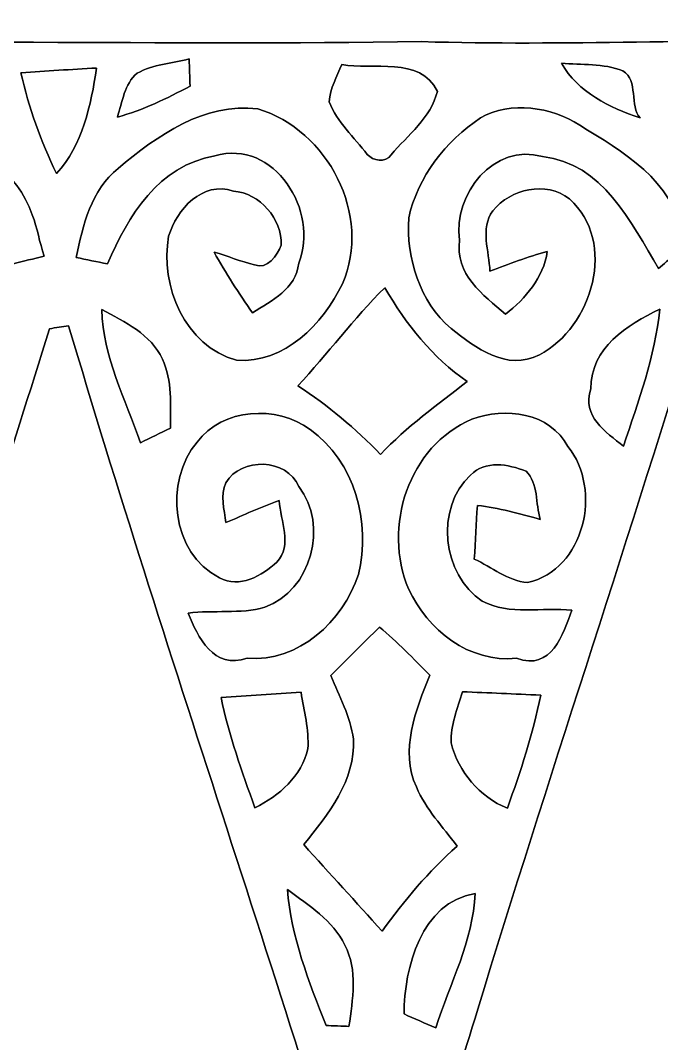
# Model space of a CAD drawing. Header units: centimetres. Extents: x -16.8 to 16.8, y -16.7 to 16.7.
# Drawn here: x -0.21 to 3.73, y 6.68 to 12.98 of the extents above; entities that cross this region are included whole.
import ezdxf

# ---------------------------------------------------------------- set-up
doc = ezdxf.new("R2010")
doc.units = ezdxf.units.CM
doc.header["$MEASUREMENT"] = 0
doc.layers.add('Layer 1', color=7, linetype='Continuous')

msp = doc.modelspace()

# ---------------------------------------------------------------- linework, layer by layer
at = {"layer": 'Layer 1', "color": 7}
for points, knots in [([(-16.77458, 16.66875), (-16.77458, 16.66875), (16.77458, 16.66875), (16.77458, 16.66875), (16.77458, 16.66875), (16.77458, 16.66875), (16.77458, -16.66875), (16.77458, -16.66875), (16.77458, -16.66875), (16.77458, -16.66875), (-16.77458, -16.66875), (-16.77458, -16.66875), (-16.77458, -16.66875), (-16.77458, -16.66875), (-16.77458, 16.66875), (-16.77458, 16.66875), (-16.77458, 16.66875), (-16.77458, 16.66875), (-16.77458, 16.66875), (-16.77458, 16.66875)], [0, 0, 0, 0, 0.1666667, 0.1666667, 0.1666667, 0.1666667, 0.3333333, 0.3333333, 0.3333333, 0.3333333, 0.5, 0.5, 0.5, 0.5, 0.6666667, 0.6666667, 0.6666667, 0.6666667, 1, 1, 1, 1]), ([(-7.87294, 12.85593), (-8.47725, 12.84817), (-9.08121, 12.80724), (-9.68481, 12.84817), (-9.68481, 12.84817), (-10.35509, 12.82629), (-11.02536, 12.84182), (-11.69529, 12.84993), (-11.69529, 12.84993), (-13.22881, 12.82912), (-14.76163, 12.84358), (-16.29481, 12.85099), (-16.29481, 12.85099), (-16.22743, 12.55395), (-16.135, 12.26326), (-16.04222, 11.97328), (-16.04222, 11.97328), (-15.32255, 9.66964), (-14.58489, 7.37235), (-13.84441, 5.07541), (-13.84441, 5.07541), (-13.78162, 5.19359), (-13.74105, 5.32201), (-13.69907, 5.4483), (-13.69907, 5.4483), (-13.28561, 6.72006), (-12.89368, 7.99818), (-12.48481, 9.27135), (-12.48481, 9.27135), (-12.29924, 9.88131), (-12.07135, 10.47821), (-11.91366, 11.09663), (-11.91366, 11.09663), (-11.88579, 11.09521), (-11.83076, 11.09274), (-11.80324, 11.09133), (-11.80324, 11.09133), (-11.53724, 10.2048), (-11.23139, 9.33132), (-10.96186, 8.4455), (-10.96186, 8.4455), (-10.6172, 7.33002), (-10.23514, 6.22512), (-9.92293, 5.10011), (-9.92293, 5.10011), (-9.90036, 5.10011), (-9.8552, 5.10011), (-9.83262, 5.10046), (-9.83262, 5.10046), (-9.24807, 7.11129), (-8.5531, 9.08826), (-7.95126, 11.09416), (-7.95126, 11.09416), (-7.92551, 11.09451), (-7.87365, 11.09451), (-7.84789, 11.09486), (-7.84789, 11.09486), (-7.34624, 9.54546), (-6.86118, 7.99042), (-6.36799, 6.43819), (-6.36799, 6.43819), (-6.23429, 5.99264), (-6.05543, 5.55978), (-5.969, 5.10081), (-5.969, 5.10081), (-5.94607, 5.10046), (-5.90091, 5.10011), (-5.87798, 5.10011), (-5.87798, 5.10011), (-5.39115, 6.78533), (-4.80307, 8.43915), (-4.29683, 10.11872), (-4.29683, 10.11872), (-4.19206, 10.46127), (-4.07882, 10.80206), (-3.93347, 11.13014), (-3.93347, 11.13014), (-3.70734, 10.64225), (-3.5874, 10.11555), (-3.41418, 9.60861), (-3.41418, 9.60861), (-2.95451, 8.09942), (-2.43523, 6.60929), (-1.98543, 5.09764), (-1.98543, 5.09764), (-1.96462, 5.0987), (-1.92264, 5.10081), (-1.90147, 5.10187), (-1.90147, 5.10187), (-1.81081, 5.55872), (-1.65418, 5.99757), (-1.50107, 6.43608), (-1.50107, 6.43608), (-1.01318, 7.98407), (-0.52211, 9.53064), (-0.03457, 11.07863), (-0.03457, 11.07863), (0.00423, 11.08498), (0.04339, 11.09098), (0.08255, 11.09698), (0.08255, 11.09698), (0.67874, 9.08826), (1.37336, 7.10988), (1.96815, 5.10046), (1.96815, 5.10046), (1.98896, 5.10046), (2.02988, 5.10081), (2.05034, 5.10081), (2.05034, 5.10081), (2.18899, 5.71112), (2.42358, 6.29356), (2.60174, 6.89257), (2.60174, 6.89257), (3.03071, 8.29804), (3.50097, 9.69045), (3.92959, 11.09592), (3.92959, 11.09592), (3.95676, 11.09486), (4.01108, 11.0931), (4.03825, 11.09204), (4.03825, 11.09204), (4.65455, 9.09179), (5.32765, 7.10847), (5.91996, 5.10117), (5.91996, 5.10117), (5.94113, 5.10117), (5.98276, 5.10081), (6.00393, 5.10081), (6.00393, 5.10081), (6.59059, 7.11059), (7.28733, 9.08685), (7.88564, 11.0931), (7.88564, 11.0931), (7.91104, 11.09274), (7.96219, 11.09239), (7.98759, 11.09239), (7.98759, 11.09239), (8.5725, 9.32427), (9.10625, 7.53921), (9.69045, 5.77074), (9.69045, 5.77074), (9.76806, 5.55237), (9.81886, 5.32624), (9.87107, 5.10011), (9.87107, 5.10011), (9.89224, 5.10046), (9.93493, 5.10117), (9.95609, 5.10152), (9.95609, 5.10152), (10.56146, 7.10706), (11.24656, 9.08861), (11.84381, 11.09663), (11.84381, 11.09663), (11.88156, 11.09098), (11.92001, 11.08498), (11.95881, 11.07863), (11.95881, 11.07863), (12.59417, 9.07274), (13.22035, 7.06296), (13.8811, 5.06518), (13.8811, 5.06518), (14.63534, 7.32719), (15.33631, 9.60684), (16.06021, 11.87838), (16.06021, 11.87838), (16.15581, 12.20999), (16.31209, 12.52714), (16.33714, 12.87568), (16.33714, 12.87568), (16.25212, 12.86157), (16.16745, 12.84499), (16.08173, 12.84429), (16.08173, 12.84429), (14.00845, 12.84922), (11.93447, 12.82665), (9.8612, 12.84534), (9.8612, 12.84534), (8.88541, 12.82488), (7.90892, 12.86651), (6.93314, 12.83017), (6.93314, 12.83017), (6.25546, 12.87286), (5.57883, 12.80654), (4.90149, 12.84358), (4.90149, 12.84358), (4.01955, 12.86651), (3.13725, 12.81818), (2.25566, 12.84534), (2.25566, 12.84534), (0.66358, 12.82136), (-0.93028, 12.86439), (-2.52236, 12.83017), (-2.52236, 12.83017), (-4.30601, 12.87321), (-6.08965, 12.8083), (-7.87294, 12.85593), (-7.87294, 12.85593), (-7.87294, 12.85593), (-7.87294, 12.85593), (-7.87294, 12.85593)], [0, 0, 0, 0, 0.0196078, 0.0196078, 0.0196078, 0.0196078, 0.0392157, 0.0392157, 0.0392157, 0.0392157, 0.0588235, 0.0588235, 0.0588235, 0.0588235, 0.0784314, 0.0784314, 0.0784314, 0.0784314, 0.0980392, 0.0980392, 0.0980392, 0.0980392, 0.1176471, 0.1176471, 0.1176471, 0.1176471, 0.1372549, 0.1372549, 0.1372549, 0.1372549, 0.1568627, 0.1568627, 0.1568627, 0.1568627, 0.1764706, 0.1764706, 0.1764706, 0.1764706, 0.1960784, 0.1960784, 0.1960784, 0.1960784, 0.2156863, 0.2156863, 0.2156863, 0.2156863, 0.2352941, 0.2352941, 0.2352941, 0.2352941, 0.254902, 0.254902, 0.254902, 0.254902, 0.2745098, 0.2745098, 0.2745098, 0.2745098, 0.2941176, 0.2941176, 0.2941176, 0.2941176, 0.3137255, 0.3137255, 0.3137255, 0.3137255, 0.3333333, 0.3333333, 0.3333333, 0.3333333, 0.3529412, 0.3529412, 0.3529412, 0.3529412, 0.372549, 0.372549, 0.372549, 0.372549, 0.3921569, 0.3921569, 0.3921569, 0.3921569, 0.4117647, 0.4117647, 0.4117647, 0.4117647, 0.4313725, 0.4313725, 0.4313725, 0.4313725, 0.4509804, 0.4509804, 0.4509804, 0.4509804, 0.4705882, 0.4705882, 0.4705882, 0.4705882, 0.4901961, 0.4901961, 0.4901961, 0.4901961, 0.5098039, 0.5098039, 0.5098039, 0.5098039, 0.5294118, 0.5294118, 0.5294118, 0.5294118, 0.5490196, 0.5490196, 0.5490196, 0.5490196, 0.5686275, 0.5686275, 0.5686275, 0.5686275, 0.5882353, 0.5882353, 0.5882353, 0.5882353, 0.6078431, 0.6078431, 0.6078431, 0.6078431, 0.627451, 0.627451, 0.627451, 0.627451, 0.6470588, 0.6470588, 0.6470588, 0.6470588, 0.6666667, 0.6666667, 0.6666667, 0.6666667, 0.6862745, 0.6862745, 0.6862745, 0.6862745, 0.7058824, 0.7058824, 0.7058824, 0.7058824, 0.7254902, 0.7254902, 0.7254902, 0.7254902, 0.745098, 0.745098, 0.745098, 0.745098, 0.7647059, 0.7647059, 0.7647059, 0.7647059, 0.7843137, 0.7843137, 0.7843137, 0.7843137, 0.8039216, 0.8039216, 0.8039216, 0.8039216, 0.8235294, 0.8235294, 0.8235294, 0.8235294, 0.8431373, 0.8431373, 0.8431373, 0.8431373, 0.8627451, 0.8627451, 0.8627451, 0.8627451, 0.8823529, 0.8823529, 0.8823529, 0.8823529, 0.9019608, 0.9019608, 0.9019608, 0.9019608, 0.9215686, 0.9215686, 0.9215686, 0.9215686, 0.9411765, 0.9411765, 0.9411765, 0.9411765, 0.9607843, 0.9607843, 0.9607843, 0.9607843, 1, 1, 1, 1]), ([(0.50518, 12.65061), (0.60219, 12.70635), (0.7179, 12.71023), (0.82515, 12.73845), (0.82515, 12.73845), (0.82656, 12.68307), (0.82832, 12.62768), (0.83009, 12.57194), (0.83009, 12.57194), (0.68721, 12.49468), (0.5401, 12.42342), (0.38276, 12.38144), (0.38276, 12.38144), (0.41416, 12.47281), (0.42439, 12.58605), (0.50518, 12.65061)], [0, 0, 0, 0, 0.2, 0.2, 0.2, 0.2, 0.4, 0.4, 0.4, 0.4, 0.6, 0.6, 0.6, 0.6, 1, 1, 1, 1]), ([(1.76424, 12.70494), (1.95157, 12.66684), (2.24719, 12.75927), (2.35268, 12.53878), (2.35268, 12.53878), (2.31352, 12.37721), (2.16994, 12.26926), (2.06763, 12.14861), (2.06763, 12.14861), (2.03341, 12.0971), (1.95651, 12.11157), (1.92088, 12.15143), (1.92088, 12.15143), (1.83974, 12.25656), (1.73567, 12.35004), (1.68698, 12.47563), (1.68698, 12.47563), (1.69228, 12.55748), (1.73496, 12.63015), (1.76424, 12.70494)], [0, 0, 0, 0, 0.1666667, 0.1666667, 0.1666667, 0.1666667, 0.3333333, 0.3333333, 0.3333333, 0.3333333, 0.5, 0.5, 0.5, 0.5, 0.6666667, 0.6666667, 0.6666667, 0.6666667, 1, 1, 1, 1]), ([(-0.21061, 12.65414), (-0.05609, 12.66507), (0.09878, 12.67354), (0.25435, 12.68271), (0.25435, 12.68271), (0.22119, 12.45376), (0.16757, 12.20823), (0.00776, 12.0329), (0.00776, 12.0329), (-0.08608, 12.23222), (-0.16545, 12.43859), (-0.21061, 12.65414)], [0, 0, 0, 0, 0.25, 0.25, 0.25, 0.25, 0.5, 0.5, 0.5, 0.5, 1, 1, 1, 1]), ([(3.11679, 12.71376), (3.23815, 12.69859), (3.37679, 12.71446), (3.49497, 12.66507), (3.49497, 12.66507), (3.59269, 12.60792), (3.53413, 12.44776), (3.6008, 12.37615), (3.6008, 12.37615), (3.41171, 12.44036), (3.21839, 12.53208), (3.11679, 12.71376)], [0, 0, 0, 0, 0.25, 0.25, 0.25, 0.25, 0.5, 0.5, 0.5, 0.5, 1, 1, 1, 1]), ([(-1.38148, 12.35287), (-1.18816, 12.4841), (-0.91369, 12.45447), (-0.72214, 12.3317), (-0.72214, 12.3317), (-0.502, 12.19059), (-0.22684, 12.04771), (-0.14146, 11.77996), (-0.14146, 11.77996), (-0.10971, 11.6967), (-0.09701, 11.61203), (-0.06844, 11.52596), (-0.06844, 11.52596), (-0.13229, 11.50973), (-0.19579, 11.4935), (-0.25894, 11.47798), (-0.25894, 11.47798), (-0.41593, 11.75597), (-0.60184, 12.10028), (-0.95038, 12.13767), (-0.95038, 12.13767), (-1.23261, 12.21952), (-1.49578, 11.9313), (-1.46473, 11.65825), (-1.46473, 11.65825), (-1.52612, 11.43035), (-1.33315, 11.28254), (-1.1751, 11.16894), (-1.1751, 11.16894), (-1.05516, 11.26843), (-0.96273, 11.39543), (-0.91123, 11.54324), (-0.91123, 11.54324), (-1.03681, 11.52525), (-1.15676, 11.48292), (-1.27564, 11.43988), (-1.27564, 11.43988), (-1.29046, 11.57781), (-1.37266, 11.75244), (-1.22696, 11.84557), (-1.22696, 11.84557), (-1.0795, 12.00185), (-0.78775, 11.94576), (-0.70097, 11.75244), (-0.70097, 11.75244), (-0.54116, 11.47727), (-0.69074, 11.15025), (-0.90664, 10.96081), (-0.90664, 10.96081), (-1.01953, 10.87191), (-1.18181, 10.88319), (-1.31022, 10.93117), (-1.31022, 10.93117), (-1.66546, 11.0871), (-1.86619, 11.52737), (-1.7399, 11.89743), (-1.7399, 11.89743), (-1.66053, 12.07523), (-1.53529, 12.23363), (-1.38148, 12.35287)], [0, 0, 0, 0, 0.0625, 0.0625, 0.0625, 0.0625, 0.125, 0.125, 0.125, 0.125, 0.1875, 0.1875, 0.1875, 0.1875, 0.25, 0.25, 0.25, 0.25, 0.3125, 0.3125, 0.3125, 0.3125, 0.375, 0.375, 0.375, 0.375, 0.4375, 0.4375, 0.4375, 0.4375, 0.5, 0.5, 0.5, 0.5, 0.5625, 0.5625, 0.5625, 0.5625, 0.625, 0.625, 0.625, 0.625, 0.6875, 0.6875, 0.6875, 0.6875, 0.75, 0.75, 0.75, 0.75, 0.8125, 0.8125, 0.8125, 0.8125, 0.875, 0.875, 0.875, 0.875, 1, 1, 1, 1]), ([(0.38806, 12.06535), (0.62759, 12.26644), (0.91687, 12.47422), (1.24848, 12.43118), (1.24848, 12.43118), (1.67781, 12.30242), (1.95368, 11.77678), (1.76812, 11.35521), (1.76812, 11.35521), (1.64853, 11.10827), (1.41252, 10.86238), (1.11654, 10.88496), (1.11654, 10.88496), (0.79798, 10.97068), (0.64417, 11.34392), (0.6985, 11.64872), (0.6985, 11.64872), (0.74718, 11.81276), (0.90558, 11.99021), (1.09714, 11.9253), (1.09714, 11.9253), (1.26012, 11.9126), (1.397, 11.7542), (1.391, 11.59263), (1.391, 11.59263), (1.36807, 11.52984), (1.30316, 11.44023), (1.22661, 11.47198), (1.22661, 11.47198), (1.14229, 11.49315), (1.06151, 11.52525), (0.97861, 11.5503), (0.97861, 11.5503), (1.04881, 11.42047), (1.1303, 11.29736), (1.21497, 11.17635), (1.21497, 11.17635), (1.33385, 11.25114), (1.48096, 11.32276), (1.49966, 11.48292), (1.49966, 11.48292), (1.62842, 11.79724), (1.35114, 12.25127), (0.98178, 12.14191), (0.98178, 12.14191), (0.63641, 12.08334), (0.44838, 11.77255), (0.32209, 11.47798), (0.32209, 11.47798), (0.25753, 11.49068), (0.19297, 11.50373), (0.12876, 11.51749), (0.12876, 11.51749), (0.16898, 11.71434), (0.22225, 11.93412), (0.38806, 12.06535)], [0, 0, 0, 0, 0.0666667, 0.0666667, 0.0666667, 0.0666667, 0.1333333, 0.1333333, 0.1333333, 0.1333333, 0.2, 0.2, 0.2, 0.2, 0.2666667, 0.2666667, 0.2666667, 0.2666667, 0.3333333, 0.3333333, 0.3333333, 0.3333333, 0.4, 0.4, 0.4, 0.4, 0.4666667, 0.4666667, 0.4666667, 0.4666667, 0.5333333, 0.5333333, 0.5333333, 0.5333333, 0.6, 0.6, 0.6, 0.6, 0.6666667, 0.6666667, 0.6666667, 0.6666667, 0.7333333, 0.7333333, 0.7333333, 0.7333333, 0.8, 0.8, 0.8, 0.8, 0.8666667, 0.8666667, 0.8666667, 0.8666667, 1, 1, 1, 1]), ([(2.61832, 12.37615), (2.80564, 12.48128), (3.05223, 12.44459), (3.22897, 12.33135), (3.22897, 12.33135), (3.48615, 12.17189), (3.81529, 11.9888), (3.85269, 11.65296), (3.85269, 11.65296), (3.87667, 11.55559), (3.7719, 11.50655), (3.7144, 11.4494), (3.7144, 11.4494), (3.54542, 11.73339), (3.36797, 12.09851), (3.00073, 12.13767), (3.00073, 12.13767), (2.69981, 12.22481), (2.44792, 11.90519), (2.48991, 11.62403), (2.48991, 11.62403), (2.4571, 11.41554), (2.63596, 11.28607), (2.77178, 11.16824), (2.77178, 11.16824), (2.89772, 11.26561), (3.00426, 11.3919), (3.02966, 11.55418), (3.02966, 11.55418), (2.90901, 11.52243), (2.79365, 11.47516), (2.67652, 11.43317), (2.67652, 11.43317), (2.67159, 11.55488), (2.61479, 11.69599), (2.69416, 11.80324), (2.69416, 11.80324), (2.80423, 11.94082), (3.02084, 11.98986), (3.16548, 11.87767), (3.16548, 11.87767), (3.46287, 11.61239), (3.30729, 11.08816), (2.98097, 10.91847), (2.98097, 10.91847), (2.77918, 10.81511), (2.58657, 10.96151), (2.43734, 11.07969), (2.43734, 11.07969), (2.24437, 11.24409), (2.16041, 11.5129), (2.17629, 11.76055), (2.17629, 11.76055), (2.23202, 12.0142), (2.40383, 12.23398), (2.61832, 12.37615)], [0, 0, 0, 0, 0.0666667, 0.0666667, 0.0666667, 0.0666667, 0.1333333, 0.1333333, 0.1333333, 0.1333333, 0.2, 0.2, 0.2, 0.2, 0.2666667, 0.2666667, 0.2666667, 0.2666667, 0.3333333, 0.3333333, 0.3333333, 0.3333333, 0.4, 0.4, 0.4, 0.4, 0.4666667, 0.4666667, 0.4666667, 0.4666667, 0.5333333, 0.5333333, 0.5333333, 0.5333333, 0.6, 0.6, 0.6, 0.6, 0.6666667, 0.6666667, 0.6666667, 0.6666667, 0.7333333, 0.7333333, 0.7333333, 0.7333333, 0.8, 0.8, 0.8, 0.8, 0.8666667, 0.8666667, 0.8666667, 0.8666667, 1, 1, 1, 1]), ([(1.49401, 10.72727), (1.67781, 10.92271), (1.83656, 11.14213), (2.02882, 11.33016), (2.02882, 11.33016), (2.16041, 11.10791), (2.32198, 10.90154), (2.53682, 10.75408), (2.53682, 10.75408), (2.35303, 10.6112), (2.16323, 10.47538), (2.00342, 10.30534), (2.00342, 10.30534), (1.84856, 10.46409), (1.67993, 10.60662), (1.49401, 10.72727)], [0, 0, 0, 0, 0.2, 0.2, 0.2, 0.2, 0.4, 0.4, 0.4, 0.4, 0.6, 0.6, 0.6, 0.6, 1, 1, 1, 1]), ([(0.28716, 11.19646), (0.42792, 11.12061), (0.58984, 11.04477), (0.66005, 10.89166), (0.66005, 10.89166), (0.72214, 10.75937), (0.70908, 10.60838), (0.70944, 10.46692), (0.70944, 10.46692), (0.6477, 10.43728), (0.58632, 10.40694), (0.52529, 10.37696), (0.52529, 10.37696), (0.43392, 10.64472), (0.29034, 10.90683), (0.28716, 11.19646)], [0, 0, 0, 0, 0.2, 0.2, 0.2, 0.2, 0.4, 0.4, 0.4, 0.4, 0.6, 0.6, 0.6, 0.6, 1, 1, 1, 1]), ([(3.29671, 10.70822), (3.29882, 10.96292), (3.5179, 11.10156), (3.72286, 11.19823), (3.72286, 11.19823), (3.69182, 10.90754), (3.59163, 10.63131), (3.49779, 10.3565), (3.49779, 10.3565), (3.39019, 10.44328), (3.24203, 10.53818), (3.29671, 10.70822)], [0, 0, 0, 0, 0.25, 0.25, 0.25, 0.25, 0.5, 0.5, 0.5, 0.5, 1, 1, 1, 1]), ([(0.87312, 10.38084), (1.03046, 10.59321), (1.36208, 10.60873), (1.56951, 10.45916), (1.56951, 10.45916), (1.84503, 10.2616), (1.94381, 9.8873), (1.86655, 9.56557), (1.86655, 9.56557), (1.76989, 9.27911), (1.50107, 9.02441), (1.18145, 9.05122), (1.18145, 9.05122), (0.97649, 8.97925), (0.8763, 9.1821), (0.81915, 9.32815), (0.81915, 9.32815), (0.97402, 9.34932), (1.13841, 9.3218), (1.29117, 9.36449), (1.29117, 9.36449), (1.57656, 9.46714), (1.68381, 9.87002), (1.50001, 10.10708), (1.50001, 10.10708), (1.42452, 10.28277), (1.14582, 10.29053), (1.05093, 10.13107), (1.05093, 10.13107), (1.01388, 10.05346), (1.04175, 9.96632), (1.05022, 9.88554), (1.05022, 9.88554), (1.15888, 9.93211), (1.26683, 9.98044), (1.37795, 10.02136), (1.37795, 10.02136), (1.38783, 9.89683), (1.46262, 9.74619), (1.36454, 9.64318), (1.36454, 9.64318), (1.27423, 9.55887), (1.13277, 9.47843), (1.01141, 9.54687), (1.01141, 9.54687), (0.71296, 9.69433), (0.66957, 10.13919), (0.87312, 10.38084)], [0, 0, 0, 0, 0.0769231, 0.0769231, 0.0769231, 0.0769231, 0.1538462, 0.1538462, 0.1538462, 0.1538462, 0.2307692, 0.2307692, 0.2307692, 0.2307692, 0.3076923, 0.3076923, 0.3076923, 0.3076923, 0.3846154, 0.3846154, 0.3846154, 0.3846154, 0.4615385, 0.4615385, 0.4615385, 0.4615385, 0.5384615, 0.5384615, 0.5384615, 0.5384615, 0.6153846, 0.6153846, 0.6153846, 0.6153846, 0.6923077, 0.6923077, 0.6923077, 0.6923077, 0.7692308, 0.7692308, 0.7692308, 0.7692308, 0.8461538, 0.8461538, 0.8461538, 0.8461538, 1, 1, 1, 1]), ([(2.56575, 10.52124), (2.76825, 10.60027), (3.04588, 10.56252), (3.15666, 10.35367), (3.15666, 10.35367), (3.37079, 10.08697), (3.25896, 9.59697), (2.90724, 9.51618), (2.90724, 9.51618), (2.78589, 9.52747), (2.68711, 9.61249), (2.58022, 9.66152), (2.58022, 9.66152), (2.58621, 9.77159), (2.59221, 9.88131), (2.59891, 9.99102), (2.59891, 9.99102), (2.73085, 9.97761), (2.85821, 9.94022), (2.98591, 9.90565), (2.98591, 9.90565), (2.95557, 10.00196), (2.97674, 10.12684), (2.89842, 10.20198), (2.89842, 10.20198), (2.79083, 10.24572), (2.64513, 10.27112), (2.55764, 10.17834), (2.55764, 10.17834), (2.3368, 9.97514), (2.38266, 9.56663), (2.62855, 9.40223), (2.62855, 9.40223), (2.79717, 9.31298), (3.00002, 9.36696), (3.18135, 9.34649), (3.18135, 9.34649), (3.12702, 9.20009), (3.05823, 8.97114), (2.84057, 9.05122), (2.84057, 9.05122), (2.55094, 9.02053), (2.29023, 9.22443), (2.17593, 9.47808), (2.17593, 9.47808), (2.0133, 9.85485), (2.17558, 10.35897), (2.56575, 10.52124)], [0, 0, 0, 0, 0.0769231, 0.0769231, 0.0769231, 0.0769231, 0.1538462, 0.1538462, 0.1538462, 0.1538462, 0.2307692, 0.2307692, 0.2307692, 0.2307692, 0.3076923, 0.3076923, 0.3076923, 0.3076923, 0.3846154, 0.3846154, 0.3846154, 0.3846154, 0.4615385, 0.4615385, 0.4615385, 0.4615385, 0.5384615, 0.5384615, 0.5384615, 0.5384615, 0.6153846, 0.6153846, 0.6153846, 0.6153846, 0.6923077, 0.6923077, 0.6923077, 0.6923077, 0.7692308, 0.7692308, 0.7692308, 0.7692308, 0.8461538, 0.8461538, 0.8461538, 0.8461538, 1, 1, 1, 1]), ([(1.69757, 8.94468), (1.79634, 9.04452), (1.89583, 9.14471), (1.99637, 9.24313), (1.99637, 9.24313), (2.10467, 9.15), (2.20698, 9.04981), (2.3054, 8.94644), (2.3054, 8.94644), (2.22038, 8.73301), (2.12019, 8.48325), (2.22391, 8.25888), (2.22391, 8.25888), (2.28106, 8.1213), (2.38795, 8.01405), (2.47368, 7.89481), (2.47368, 7.89481), (2.29799, 7.7403), (2.15053, 7.55932), (2.01224, 7.37164), (2.01224, 7.37164), (1.85279, 7.55086), (1.68981, 7.72583), (1.53035, 7.90434), (1.53035, 7.90434), (1.67993, 8.09166), (1.8482, 8.29804), (1.83621, 8.5538), (1.83621, 8.5538), (1.81786, 8.69244), (1.74801, 8.81627), (1.69757, 8.94468)], [0, 0, 0, 0, 0.1111111, 0.1111111, 0.1111111, 0.1111111, 0.2222222, 0.2222222, 0.2222222, 0.2222222, 0.3333333, 0.3333333, 0.3333333, 0.3333333, 0.4444444, 0.4444444, 0.4444444, 0.4444444, 0.5555556, 0.5555556, 0.5555556, 0.5555556, 0.6666667, 0.6666667, 0.6666667, 0.6666667, 0.7777778, 0.7777778, 0.7777778, 0.7777778, 1, 1, 1, 1]), ([(1.02164, 8.80921), (1.18498, 8.82227), (1.34937, 8.83214), (1.51377, 8.84202), (1.51377, 8.84202), (1.53141, 8.72737), (1.56281, 8.61166), (1.55575, 8.49454), (1.55575, 8.49454), (1.51694, 8.32767), (1.37901, 8.20314), (1.22908, 8.13117), (1.22908, 8.13117), (1.15041, 8.35413), (1.06751, 8.57673), (1.02164, 8.80921)], [0, 0, 0, 0, 0.2, 0.2, 0.2, 0.2, 0.4, 0.4, 0.4, 0.4, 0.6, 0.6, 0.6, 0.6, 1, 1, 1, 1]), ([(2.50684, 8.84484), (2.66665, 8.83814), (2.82822, 8.83214), (2.98873, 8.82332), (2.98873, 8.82332), (2.94181, 8.58626), (2.86491, 8.35589), (2.78412, 8.12835), (2.78412, 8.12835), (2.61161, 8.19785), (2.48285, 8.35166), (2.43699, 8.53017), (2.43699, 8.53017), (2.43417, 8.63882), (2.47721, 8.74219), (2.50684, 8.84484)], [0, 0, 0, 0, 0.2, 0.2, 0.2, 0.2, 0.4, 0.4, 0.4, 0.4, 0.6, 0.6, 0.6, 0.6, 1, 1, 1, 1]), ([(1.42981, 7.62847), (1.56139, 7.5311), (1.70921, 7.43761), (1.78329, 7.28557), (1.78329, 7.28557), (1.86478, 7.13246), (1.83092, 6.95078), (1.80869, 6.78603), (1.80869, 6.78603), (1.77341, 6.78744), (1.70251, 6.78991), (1.66723, 6.79132), (1.66723, 6.79132), (1.56104, 7.06155), (1.45239, 7.33601), (1.42981, 7.62847)], [0, 0, 0, 0, 0.2, 0.2, 0.2, 0.2, 0.4, 0.4, 0.4, 0.4, 0.6, 0.6, 0.6, 0.6, 1, 1, 1, 1]), ([(2.14771, 6.86223), (2.14877, 7.14551), (2.25284, 7.54909), (2.58516, 7.60342), (2.58516, 7.60342), (2.57351, 7.31273), (2.42958, 7.04956), (2.34244, 6.77686), (2.34244, 6.77686), (2.27683, 6.80438), (2.21192, 6.83331), (2.14771, 6.86223)], [0, 0, 0, 0, 0.25, 0.25, 0.25, 0.25, 0.5, 0.5, 0.5, 0.5, 1, 1, 1, 1])]:
    msp.add_open_spline(points, degree=3, knots=knots, dxfattribs=at)
at = {"layer": 'Layer 1', "color": 252}
for points, knots in [([(-7.87294, 12.85593), (-6.08965, 12.8083), (-4.30601, 12.87321), (-2.52236, 12.83017), (-2.52236, 12.83017), (-0.93028, 12.86439), (0.66358, 12.82136), (2.25566, 12.84534), (2.25566, 12.84534), (3.13725, 12.81818), (4.01955, 12.86651), (4.90149, 12.84358), (4.90149, 12.84358), (5.57883, 12.80654), (6.25546, 12.87286), (6.93314, 12.83017), (6.93314, 12.83017), (7.90892, 12.86651), (8.88541, 12.82488), (9.8612, 12.84534), (9.8612, 12.84534), (11.93447, 12.82665), (14.00845, 12.84922), (16.08173, 12.84429), (16.08173, 12.84429), (16.16745, 12.84499), (16.25212, 12.86157), (16.33714, 12.87568), (16.33714, 12.87568), (16.31209, 12.52714), (16.15581, 12.20999), (16.06021, 11.87838), (16.06021, 11.87838), (15.33631, 9.60684), (14.63534, 7.32719), (13.8811, 5.06518), (13.8811, 5.06518), (13.22035, 7.06296), (12.59417, 9.07274), (11.95881, 11.07863), (11.95881, 11.07863), (11.92001, 11.08498), (11.88156, 11.09098), (11.84381, 11.09663), (11.84381, 11.09663), (11.24656, 9.08861), (10.56146, 7.10706), (9.95609, 5.10152), (9.95609, 5.10152), (9.93493, 5.10117), (9.89224, 5.10046), (9.87107, 5.10011), (9.87107, 5.10011), (9.81886, 5.32624), (9.76806, 5.55237), (9.69045, 5.77074), (9.69045, 5.77074), (9.10625, 7.53921), (8.5725, 9.32427), (7.98759, 11.09239), (7.98759, 11.09239), (7.96219, 11.09239), (7.91104, 11.09274), (7.88564, 11.0931), (7.88564, 11.0931), (7.28733, 9.08685), (6.59059, 7.11059), (6.00393, 5.10081), (6.00393, 5.10081), (5.98276, 5.10081), (5.94113, 5.10117), (5.91996, 5.10117), (5.91996, 5.10117), (5.32765, 7.10847), (4.65455, 9.09179), (4.03825, 11.09204), (4.03825, 11.09204), (4.01108, 11.0931), (3.95676, 11.09486), (3.92959, 11.09592), (3.92959, 11.09592), (3.50097, 9.69045), (3.03071, 8.29804), (2.60174, 6.89257), (2.60174, 6.89257), (2.42358, 6.29356), (2.18899, 5.71112), (2.05034, 5.10081), (2.05034, 5.10081), (2.02988, 5.10081), (1.98896, 5.10046), (1.96815, 5.10046), (1.96815, 5.10046), (1.37336, 7.10988), (0.67874, 9.08826), (0.08255, 11.09698), (0.08255, 11.09698), (0.04339, 11.09098), (0.00423, 11.08498), (-0.03457, 11.07863), (-0.03457, 11.07863), (-0.52211, 9.53064), (-1.01318, 7.98407), (-1.50107, 6.43608), (-1.50107, 6.43608), (-1.65418, 5.99757), (-1.81081, 5.55872), (-1.90147, 5.10187), (-1.90147, 5.10187), (-1.92264, 5.10081), (-1.96462, 5.0987), (-1.98543, 5.09764), (-1.98543, 5.09764), (-2.43523, 6.60929), (-2.95451, 8.09942), (-3.41418, 9.60861), (-3.41418, 9.60861), (-3.5874, 10.11555), (-3.70734, 10.64225), (-3.93347, 11.13014), (-3.93347, 11.13014), (-4.07882, 10.80206), (-4.19206, 10.46127), (-4.29683, 10.11872), (-4.29683, 10.11872), (-4.80307, 8.43915), (-5.39115, 6.78533), (-5.87798, 5.10011), (-5.87798, 5.10011), (-5.90091, 5.10011), (-5.94607, 5.10046), (-5.969, 5.10081), (-5.969, 5.10081), (-6.05543, 5.55978), (-6.23429, 5.99264), (-6.36799, 6.43819), (-6.36799, 6.43819), (-6.86118, 7.99042), (-7.34624, 9.54546), (-7.84789, 11.09486), (-7.84789, 11.09486), (-7.87365, 11.09451), (-7.92551, 11.09451), (-7.95126, 11.09416), (-7.95126, 11.09416), (-8.5531, 9.08826), (-9.24807, 7.11129), (-9.83262, 5.10046), (-9.83262, 5.10046), (-9.8552, 5.10011), (-9.90036, 5.10011), (-9.92293, 5.10011), (-9.92293, 5.10011), (-10.23514, 6.22512), (-10.6172, 7.33002), (-10.96186, 8.4455), (-10.96186, 8.4455), (-11.23139, 9.33132), (-11.53724, 10.2048), (-11.80324, 11.09133), (-11.80324, 11.09133), (-11.83076, 11.09274), (-11.88579, 11.09521), (-11.91366, 11.09663), (-11.91366, 11.09663), (-12.07135, 10.47821), (-12.29924, 9.88131), (-12.48481, 9.27135), (-12.48481, 9.27135), (-12.89368, 7.99818), (-13.28561, 6.72006), (-13.69907, 5.4483), (-13.69907, 5.4483), (-13.74105, 5.32201), (-13.78162, 5.19359), (-13.84441, 5.07541), (-13.84441, 5.07541), (-14.58489, 7.37235), (-15.32255, 9.66964), (-16.04222, 11.97328), (-16.04222, 11.97328), (-16.135, 12.26326), (-16.22743, 12.55395), (-16.29481, 12.85099), (-16.29481, 12.85099), (-14.76163, 12.84358), (-13.22881, 12.82912), (-11.69529, 12.84993), (-11.69529, 12.84993), (-11.02536, 12.84182), (-10.35509, 12.82629), (-9.68481, 12.84817), (-9.68481, 12.84817), (-9.08121, 12.80724), (-8.47725, 12.84817), (-7.87294, 12.85593), (-7.87294, 12.85593), (-7.87294, 12.85593), (-7.87294, 12.85593), (-7.87294, 12.85593)], [0, 0, 0, 0, 0.0196078, 0.0196078, 0.0196078, 0.0196078, 0.0392157, 0.0392157, 0.0392157, 0.0392157, 0.0588235, 0.0588235, 0.0588235, 0.0588235, 0.0784314, 0.0784314, 0.0784314, 0.0784314, 0.0980392, 0.0980392, 0.0980392, 0.0980392, 0.1176471, 0.1176471, 0.1176471, 0.1176471, 0.1372549, 0.1372549, 0.1372549, 0.1372549, 0.1568627, 0.1568627, 0.1568627, 0.1568627, 0.1764706, 0.1764706, 0.1764706, 0.1764706, 0.1960784, 0.1960784, 0.1960784, 0.1960784, 0.2156863, 0.2156863, 0.2156863, 0.2156863, 0.2352941, 0.2352941, 0.2352941, 0.2352941, 0.254902, 0.254902, 0.254902, 0.254902, 0.2745098, 0.2745098, 0.2745098, 0.2745098, 0.2941176, 0.2941176, 0.2941176, 0.2941176, 0.3137255, 0.3137255, 0.3137255, 0.3137255, 0.3333333, 0.3333333, 0.3333333, 0.3333333, 0.3529412, 0.3529412, 0.3529412, 0.3529412, 0.372549, 0.372549, 0.372549, 0.372549, 0.3921569, 0.3921569, 0.3921569, 0.3921569, 0.4117647, 0.4117647, 0.4117647, 0.4117647, 0.4313725, 0.4313725, 0.4313725, 0.4313725, 0.4509804, 0.4509804, 0.4509804, 0.4509804, 0.4705882, 0.4705882, 0.4705882, 0.4705882, 0.4901961, 0.4901961, 0.4901961, 0.4901961, 0.5098039, 0.5098039, 0.5098039, 0.5098039, 0.5294118, 0.5294118, 0.5294118, 0.5294118, 0.5490196, 0.5490196, 0.5490196, 0.5490196, 0.5686275, 0.5686275, 0.5686275, 0.5686275, 0.5882353, 0.5882353, 0.5882353, 0.5882353, 0.6078431, 0.6078431, 0.6078431, 0.6078431, 0.627451, 0.627451, 0.627451, 0.627451, 0.6470588, 0.6470588, 0.6470588, 0.6470588, 0.6666667, 0.6666667, 0.6666667, 0.6666667, 0.6862745, 0.6862745, 0.6862745, 0.6862745, 0.7058824, 0.7058824, 0.7058824, 0.7058824, 0.7254902, 0.7254902, 0.7254902, 0.7254902, 0.745098, 0.745098, 0.745098, 0.745098, 0.7647059, 0.7647059, 0.7647059, 0.7647059, 0.7843137, 0.7843137, 0.7843137, 0.7843137, 0.8039216, 0.8039216, 0.8039216, 0.8039216, 0.8235294, 0.8235294, 0.8235294, 0.8235294, 0.8431373, 0.8431373, 0.8431373, 0.8431373, 0.8627451, 0.8627451, 0.8627451, 0.8627451, 0.8823529, 0.8823529, 0.8823529, 0.8823529, 0.9019608, 0.9019608, 0.9019608, 0.9019608, 0.9215686, 0.9215686, 0.9215686, 0.9215686, 0.9411765, 0.9411765, 0.9411765, 0.9411765, 0.9607843, 0.9607843, 0.9607843, 0.9607843, 1, 1, 1, 1]), ([(0.50518, 12.65061), (0.42439, 12.58605), (0.41416, 12.47281), (0.38276, 12.38144), (0.38276, 12.38144), (0.5401, 12.42342), (0.68721, 12.49468), (0.83009, 12.57194), (0.83009, 12.57194), (0.82832, 12.62768), (0.82656, 12.68307), (0.82515, 12.73845), (0.82515, 12.73845), (0.7179, 12.71023), (0.60219, 12.70635), (0.50518, 12.65061), (0.50518, 12.65061), (0.50518, 12.65061), (0.50518, 12.65061), (0.50518, 12.65061)], [0, 0, 0, 0, 0.1666667, 0.1666667, 0.1666667, 0.1666667, 0.3333333, 0.3333333, 0.3333333, 0.3333333, 0.5, 0.5, 0.5, 0.5, 0.6666667, 0.6666667, 0.6666667, 0.6666667, 1, 1, 1, 1]), ([(1.76424, 12.70494), (1.73496, 12.63015), (1.69228, 12.55748), (1.68698, 12.47563), (1.68698, 12.47563), (1.73567, 12.35004), (1.83974, 12.25656), (1.92088, 12.15143), (1.92088, 12.15143), (1.95651, 12.11157), (2.03341, 12.0971), (2.06763, 12.14861), (2.06763, 12.14861), (2.16994, 12.26926), (2.31352, 12.37721), (2.35268, 12.53878), (2.35268, 12.53878), (2.24719, 12.75927), (1.95157, 12.66684), (1.76424, 12.70494), (1.76424, 12.70494), (1.76424, 12.70494), (1.76424, 12.70494), (1.76424, 12.70494)], [0, 0, 0, 0, 0.1428571, 0.1428571, 0.1428571, 0.1428571, 0.2857143, 0.2857143, 0.2857143, 0.2857143, 0.4285714, 0.4285714, 0.4285714, 0.4285714, 0.5714286, 0.5714286, 0.5714286, 0.5714286, 0.7142857, 0.7142857, 0.7142857, 0.7142857, 1, 1, 1, 1]), ([(-0.21061, 12.65414), (-0.16545, 12.43859), (-0.08608, 12.23222), (0.00776, 12.0329), (0.00776, 12.0329), (0.16757, 12.20823), (0.22119, 12.45376), (0.25435, 12.68271), (0.25435, 12.68271), (0.09878, 12.67354), (-0.05609, 12.66507), (-0.21061, 12.65414), (-0.21061, 12.65414), (-0.21061, 12.65414), (-0.21061, 12.65414), (-0.21061, 12.65414)], [0, 0, 0, 0, 0.2, 0.2, 0.2, 0.2, 0.4, 0.4, 0.4, 0.4, 0.6, 0.6, 0.6, 0.6, 1, 1, 1, 1]), ([(3.11679, 12.71376), (3.21839, 12.53208), (3.41171, 12.44036), (3.6008, 12.37615), (3.6008, 12.37615), (3.53413, 12.44776), (3.59269, 12.60792), (3.49497, 12.66507), (3.49497, 12.66507), (3.37679, 12.71446), (3.23815, 12.69859), (3.11679, 12.71376), (3.11679, 12.71376), (3.11679, 12.71376), (3.11679, 12.71376), (3.11679, 12.71376)], [0, 0, 0, 0, 0.2, 0.2, 0.2, 0.2, 0.4, 0.4, 0.4, 0.4, 0.6, 0.6, 0.6, 0.6, 1, 1, 1, 1]), ([(-1.38148, 12.35287), (-1.53529, 12.23363), (-1.66053, 12.07523), (-1.7399, 11.89743), (-1.7399, 11.89743), (-1.86619, 11.52737), (-1.66546, 11.0871), (-1.31022, 10.93117), (-1.31022, 10.93117), (-1.18181, 10.88319), (-1.01953, 10.87191), (-0.90664, 10.96081), (-0.90664, 10.96081), (-0.69074, 11.15025), (-0.54116, 11.47727), (-0.70097, 11.75244), (-0.70097, 11.75244), (-0.78775, 11.94576), (-1.0795, 12.00185), (-1.22696, 11.84557), (-1.22696, 11.84557), (-1.37266, 11.75244), (-1.29046, 11.57781), (-1.27564, 11.43988), (-1.27564, 11.43988), (-1.15676, 11.48292), (-1.03681, 11.52525), (-0.91123, 11.54324), (-0.91123, 11.54324), (-0.96273, 11.39543), (-1.05516, 11.26843), (-1.1751, 11.16894), (-1.1751, 11.16894), (-1.33315, 11.28254), (-1.52612, 11.43035), (-1.46473, 11.65825), (-1.46473, 11.65825), (-1.49578, 11.9313), (-1.23261, 12.21952), (-0.95038, 12.13767), (-0.95038, 12.13767), (-0.60184, 12.10028), (-0.41593, 11.75597), (-0.25894, 11.47798), (-0.25894, 11.47798), (-0.19579, 11.4935), (-0.13229, 11.50973), (-0.06844, 11.52596), (-0.06844, 11.52596), (-0.09701, 11.61203), (-0.10971, 11.6967), (-0.14146, 11.77996), (-0.14146, 11.77996), (-0.22684, 12.04771), (-0.502, 12.19059), (-0.72214, 12.3317), (-0.72214, 12.3317), (-0.91369, 12.45447), (-1.18816, 12.4841), (-1.38148, 12.35287), (-1.38148, 12.35287), (-1.38148, 12.35287), (-1.38148, 12.35287), (-1.38148, 12.35287)], [0, 0, 0, 0, 0.0588235, 0.0588235, 0.0588235, 0.0588235, 0.1176471, 0.1176471, 0.1176471, 0.1176471, 0.1764706, 0.1764706, 0.1764706, 0.1764706, 0.2352941, 0.2352941, 0.2352941, 0.2352941, 0.2941176, 0.2941176, 0.2941176, 0.2941176, 0.3529412, 0.3529412, 0.3529412, 0.3529412, 0.4117647, 0.4117647, 0.4117647, 0.4117647, 0.4705882, 0.4705882, 0.4705882, 0.4705882, 0.5294118, 0.5294118, 0.5294118, 0.5294118, 0.5882353, 0.5882353, 0.5882353, 0.5882353, 0.6470588, 0.6470588, 0.6470588, 0.6470588, 0.7058824, 0.7058824, 0.7058824, 0.7058824, 0.7647059, 0.7647059, 0.7647059, 0.7647059, 0.8235294, 0.8235294, 0.8235294, 0.8235294, 0.8823529, 0.8823529, 0.8823529, 0.8823529, 1, 1, 1, 1]), ([(0.38806, 12.06535), (0.22225, 11.93412), (0.16898, 11.71434), (0.12876, 11.51749), (0.12876, 11.51749), (0.19297, 11.50373), (0.25753, 11.49068), (0.32209, 11.47798), (0.32209, 11.47798), (0.44838, 11.77255), (0.63641, 12.08334), (0.98178, 12.14191), (0.98178, 12.14191), (1.35114, 12.25127), (1.62842, 11.79724), (1.49966, 11.48292), (1.49966, 11.48292), (1.48096, 11.32276), (1.33385, 11.25114), (1.21497, 11.17635), (1.21497, 11.17635), (1.1303, 11.29736), (1.04881, 11.42047), (0.97861, 11.5503), (0.97861, 11.5503), (1.06151, 11.52525), (1.14229, 11.49315), (1.22661, 11.47198), (1.22661, 11.47198), (1.30316, 11.44023), (1.36807, 11.52984), (1.391, 11.59263), (1.391, 11.59263), (1.397, 11.7542), (1.26012, 11.9126), (1.09714, 11.9253), (1.09714, 11.9253), (0.90558, 11.99021), (0.74718, 11.81276), (0.6985, 11.64872), (0.6985, 11.64872), (0.64417, 11.34392), (0.79798, 10.97068), (1.11654, 10.88496), (1.11654, 10.88496), (1.41252, 10.86238), (1.64853, 11.10827), (1.76812, 11.35521), (1.76812, 11.35521), (1.95368, 11.77678), (1.67781, 12.30242), (1.24848, 12.43118), (1.24848, 12.43118), (0.91687, 12.47422), (0.62759, 12.26644), (0.38806, 12.06535), (0.38806, 12.06535), (0.38806, 12.06535), (0.38806, 12.06535), (0.38806, 12.06535)], [0, 0, 0, 0, 0.0625, 0.0625, 0.0625, 0.0625, 0.125, 0.125, 0.125, 0.125, 0.1875, 0.1875, 0.1875, 0.1875, 0.25, 0.25, 0.25, 0.25, 0.3125, 0.3125, 0.3125, 0.3125, 0.375, 0.375, 0.375, 0.375, 0.4375, 0.4375, 0.4375, 0.4375, 0.5, 0.5, 0.5, 0.5, 0.5625, 0.5625, 0.5625, 0.5625, 0.625, 0.625, 0.625, 0.625, 0.6875, 0.6875, 0.6875, 0.6875, 0.75, 0.75, 0.75, 0.75, 0.8125, 0.8125, 0.8125, 0.8125, 0.875, 0.875, 0.875, 0.875, 1, 1, 1, 1]), ([(2.61832, 12.37615), (2.40383, 12.23398), (2.23202, 12.0142), (2.17629, 11.76055), (2.17629, 11.76055), (2.16041, 11.5129), (2.24437, 11.24409), (2.43734, 11.07969), (2.43734, 11.07969), (2.58657, 10.96151), (2.77918, 10.81511), (2.98097, 10.91847), (2.98097, 10.91847), (3.30729, 11.08816), (3.46287, 11.61239), (3.16548, 11.87767), (3.16548, 11.87767), (3.02084, 11.98986), (2.80423, 11.94082), (2.69416, 11.80324), (2.69416, 11.80324), (2.61479, 11.69599), (2.67159, 11.55488), (2.67652, 11.43317), (2.67652, 11.43317), (2.79365, 11.47516), (2.90901, 11.52243), (3.02966, 11.55418), (3.02966, 11.55418), (3.00426, 11.3919), (2.89772, 11.26561), (2.77178, 11.16824), (2.77178, 11.16824), (2.63596, 11.28607), (2.4571, 11.41554), (2.48991, 11.62403), (2.48991, 11.62403), (2.44792, 11.90519), (2.69981, 12.22481), (3.00073, 12.13767), (3.00073, 12.13767), (3.36797, 12.09851), (3.54542, 11.73339), (3.7144, 11.4494), (3.7144, 11.4494), (3.7719, 11.50655), (3.87667, 11.55559), (3.85269, 11.65296), (3.85269, 11.65296), (3.81529, 11.9888), (3.48615, 12.17189), (3.22897, 12.33135), (3.22897, 12.33135), (3.05223, 12.44459), (2.80564, 12.48128), (2.61832, 12.37615), (2.61832, 12.37615), (2.61832, 12.37615), (2.61832, 12.37615), (2.61832, 12.37615)], [0, 0, 0, 0, 0.0625, 0.0625, 0.0625, 0.0625, 0.125, 0.125, 0.125, 0.125, 0.1875, 0.1875, 0.1875, 0.1875, 0.25, 0.25, 0.25, 0.25, 0.3125, 0.3125, 0.3125, 0.3125, 0.375, 0.375, 0.375, 0.375, 0.4375, 0.4375, 0.4375, 0.4375, 0.5, 0.5, 0.5, 0.5, 0.5625, 0.5625, 0.5625, 0.5625, 0.625, 0.625, 0.625, 0.625, 0.6875, 0.6875, 0.6875, 0.6875, 0.75, 0.75, 0.75, 0.75, 0.8125, 0.8125, 0.8125, 0.8125, 0.875, 0.875, 0.875, 0.875, 1, 1, 1, 1]), ([(1.49401, 10.72727), (1.67993, 10.60662), (1.84856, 10.46409), (2.00342, 10.30534), (2.00342, 10.30534), (2.16323, 10.47538), (2.35303, 10.6112), (2.53682, 10.75408), (2.53682, 10.75408), (2.32198, 10.90154), (2.16041, 11.10791), (2.02882, 11.33016), (2.02882, 11.33016), (1.83656, 11.14213), (1.67781, 10.92271), (1.49401, 10.72727), (1.49401, 10.72727), (1.49401, 10.72727), (1.49401, 10.72727), (1.49401, 10.72727)], [0, 0, 0, 0, 0.1666667, 0.1666667, 0.1666667, 0.1666667, 0.3333333, 0.3333333, 0.3333333, 0.3333333, 0.5, 0.5, 0.5, 0.5, 0.6666667, 0.6666667, 0.6666667, 0.6666667, 1, 1, 1, 1]), ([(0.28716, 11.19646), (0.29034, 10.90683), (0.43392, 10.64472), (0.52529, 10.37696), (0.52529, 10.37696), (0.58632, 10.40694), (0.6477, 10.43728), (0.70944, 10.46692), (0.70944, 10.46692), (0.70908, 10.60838), (0.72214, 10.75937), (0.66005, 10.89166), (0.66005, 10.89166), (0.58984, 11.04477), (0.42792, 11.12061), (0.28716, 11.19646), (0.28716, 11.19646), (0.28716, 11.19646), (0.28716, 11.19646), (0.28716, 11.19646)], [0, 0, 0, 0, 0.1666667, 0.1666667, 0.1666667, 0.1666667, 0.3333333, 0.3333333, 0.3333333, 0.3333333, 0.5, 0.5, 0.5, 0.5, 0.6666667, 0.6666667, 0.6666667, 0.6666667, 1, 1, 1, 1]), ([(3.29671, 10.70822), (3.24203, 10.53818), (3.39019, 10.44328), (3.49779, 10.3565), (3.49779, 10.3565), (3.59163, 10.63131), (3.69182, 10.90754), (3.72286, 11.19823), (3.72286, 11.19823), (3.5179, 11.10156), (3.29882, 10.96292), (3.29671, 10.70822), (3.29671, 10.70822), (3.29671, 10.70822), (3.29671, 10.70822), (3.29671, 10.70822)], [0, 0, 0, 0, 0.2, 0.2, 0.2, 0.2, 0.4, 0.4, 0.4, 0.4, 0.6, 0.6, 0.6, 0.6, 1, 1, 1, 1]), ([(0.87312, 10.38084), (0.66957, 10.13919), (0.71296, 9.69433), (1.01141, 9.54687), (1.01141, 9.54687), (1.13277, 9.47843), (1.27423, 9.55887), (1.36454, 9.64318), (1.36454, 9.64318), (1.46262, 9.74619), (1.38783, 9.89683), (1.37795, 10.02136), (1.37795, 10.02136), (1.26683, 9.98044), (1.15888, 9.93211), (1.05022, 9.88554), (1.05022, 9.88554), (1.04175, 9.96632), (1.01388, 10.05346), (1.05093, 10.13107), (1.05093, 10.13107), (1.14582, 10.29053), (1.42452, 10.28277), (1.50001, 10.10708), (1.50001, 10.10708), (1.68381, 9.87002), (1.57656, 9.46714), (1.29117, 9.36449), (1.29117, 9.36449), (1.13841, 9.3218), (0.97402, 9.34932), (0.81915, 9.32815), (0.81915, 9.32815), (0.8763, 9.1821), (0.97649, 8.97925), (1.18145, 9.05122), (1.18145, 9.05122), (1.50107, 9.02441), (1.76989, 9.27911), (1.86655, 9.56557), (1.86655, 9.56557), (1.94381, 9.8873), (1.84503, 10.2616), (1.56951, 10.45916), (1.56951, 10.45916), (1.36208, 10.60873), (1.03046, 10.59321), (0.87312, 10.38084), (0.87312, 10.38084), (0.87312, 10.38084), (0.87312, 10.38084), (0.87312, 10.38084)], [0, 0, 0, 0, 0.0714286, 0.0714286, 0.0714286, 0.0714286, 0.1428571, 0.1428571, 0.1428571, 0.1428571, 0.2142857, 0.2142857, 0.2142857, 0.2142857, 0.2857143, 0.2857143, 0.2857143, 0.2857143, 0.3571429, 0.3571429, 0.3571429, 0.3571429, 0.4285714, 0.4285714, 0.4285714, 0.4285714, 0.5, 0.5, 0.5, 0.5, 0.5714286, 0.5714286, 0.5714286, 0.5714286, 0.6428571, 0.6428571, 0.6428571, 0.6428571, 0.7142857, 0.7142857, 0.7142857, 0.7142857, 0.7857143, 0.7857143, 0.7857143, 0.7857143, 0.8571429, 0.8571429, 0.8571429, 0.8571429, 1, 1, 1, 1]), ([(2.56575, 10.52124), (2.17558, 10.35897), (2.0133, 9.85485), (2.17593, 9.47808), (2.17593, 9.47808), (2.29023, 9.22443), (2.55094, 9.02053), (2.84057, 9.05122), (2.84057, 9.05122), (3.05823, 8.97114), (3.12702, 9.20009), (3.18135, 9.34649), (3.18135, 9.34649), (3.00002, 9.36696), (2.79717, 9.31298), (2.62855, 9.40223), (2.62855, 9.40223), (2.38266, 9.56663), (2.3368, 9.97514), (2.55764, 10.17834), (2.55764, 10.17834), (2.64513, 10.27112), (2.79083, 10.24572), (2.89842, 10.20198), (2.89842, 10.20198), (2.97674, 10.12684), (2.95557, 10.00196), (2.98591, 9.90565), (2.98591, 9.90565), (2.85821, 9.94022), (2.73085, 9.97761), (2.59891, 9.99102), (2.59891, 9.99102), (2.59221, 9.88131), (2.58621, 9.77159), (2.58022, 9.66152), (2.58022, 9.66152), (2.68711, 9.61249), (2.78589, 9.52747), (2.90724, 9.51618), (2.90724, 9.51618), (3.25896, 9.59697), (3.37079, 10.08697), (3.15666, 10.35367), (3.15666, 10.35367), (3.04588, 10.56252), (2.76825, 10.60027), (2.56575, 10.52124), (2.56575, 10.52124), (2.56575, 10.52124), (2.56575, 10.52124), (2.56575, 10.52124)], [0, 0, 0, 0, 0.0714286, 0.0714286, 0.0714286, 0.0714286, 0.1428571, 0.1428571, 0.1428571, 0.1428571, 0.2142857, 0.2142857, 0.2142857, 0.2142857, 0.2857143, 0.2857143, 0.2857143, 0.2857143, 0.3571429, 0.3571429, 0.3571429, 0.3571429, 0.4285714, 0.4285714, 0.4285714, 0.4285714, 0.5, 0.5, 0.5, 0.5, 0.5714286, 0.5714286, 0.5714286, 0.5714286, 0.6428571, 0.6428571, 0.6428571, 0.6428571, 0.7142857, 0.7142857, 0.7142857, 0.7142857, 0.7857143, 0.7857143, 0.7857143, 0.7857143, 0.8571429, 0.8571429, 0.8571429, 0.8571429, 1, 1, 1, 1]), ([(1.69757, 8.94468), (1.74801, 8.81627), (1.81786, 8.69244), (1.83621, 8.5538), (1.83621, 8.5538), (1.8482, 8.29804), (1.67993, 8.09166), (1.53035, 7.90434), (1.53035, 7.90434), (1.68981, 7.72583), (1.85279, 7.55086), (2.01224, 7.37164), (2.01224, 7.37164), (2.15053, 7.55932), (2.29799, 7.7403), (2.47368, 7.89481), (2.47368, 7.89481), (2.38795, 8.01405), (2.28106, 8.1213), (2.22391, 8.25888), (2.22391, 8.25888), (2.12019, 8.48325), (2.22038, 8.73301), (2.3054, 8.94644), (2.3054, 8.94644), (2.20698, 9.04981), (2.10467, 9.15), (1.99637, 9.24313), (1.99637, 9.24313), (1.89583, 9.14471), (1.79634, 9.04452), (1.69757, 8.94468), (1.69757, 8.94468), (1.69757, 8.94468), (1.69757, 8.94468), (1.69757, 8.94468)], [0, 0, 0, 0, 0.1, 0.1, 0.1, 0.1, 0.2, 0.2, 0.2, 0.2, 0.3, 0.3, 0.3, 0.3, 0.4, 0.4, 0.4, 0.4, 0.5, 0.5, 0.5, 0.5, 0.6, 0.6, 0.6, 0.6, 0.7, 0.7, 0.7, 0.7, 0.8, 0.8, 0.8, 0.8, 1, 1, 1, 1]), ([(1.02164, 8.80921), (1.06751, 8.57673), (1.15041, 8.35413), (1.22908, 8.13117), (1.22908, 8.13117), (1.37901, 8.20314), (1.51694, 8.32767), (1.55575, 8.49454), (1.55575, 8.49454), (1.56281, 8.61166), (1.53141, 8.72737), (1.51377, 8.84202), (1.51377, 8.84202), (1.34937, 8.83214), (1.18498, 8.82227), (1.02164, 8.80921), (1.02164, 8.80921), (1.02164, 8.80921), (1.02164, 8.80921), (1.02164, 8.80921)], [0, 0, 0, 0, 0.1666667, 0.1666667, 0.1666667, 0.1666667, 0.3333333, 0.3333333, 0.3333333, 0.3333333, 0.5, 0.5, 0.5, 0.5, 0.6666667, 0.6666667, 0.6666667, 0.6666667, 1, 1, 1, 1]), ([(2.50684, 8.84484), (2.47721, 8.74219), (2.43417, 8.63882), (2.43699, 8.53017), (2.43699, 8.53017), (2.48285, 8.35166), (2.61161, 8.19785), (2.78412, 8.12835), (2.78412, 8.12835), (2.86491, 8.35589), (2.94181, 8.58626), (2.98873, 8.82332), (2.98873, 8.82332), (2.82822, 8.83214), (2.66665, 8.83814), (2.50684, 8.84484), (2.50684, 8.84484), (2.50684, 8.84484), (2.50684, 8.84484), (2.50684, 8.84484)], [0, 0, 0, 0, 0.1666667, 0.1666667, 0.1666667, 0.1666667, 0.3333333, 0.3333333, 0.3333333, 0.3333333, 0.5, 0.5, 0.5, 0.5, 0.6666667, 0.6666667, 0.6666667, 0.6666667, 1, 1, 1, 1]), ([(1.42981, 7.62847), (1.45239, 7.33601), (1.56104, 7.06155), (1.66723, 6.79132), (1.66723, 6.79132), (1.70251, 6.78991), (1.77341, 6.78744), (1.80869, 6.78603), (1.80869, 6.78603), (1.83092, 6.95078), (1.86478, 7.13246), (1.78329, 7.28557), (1.78329, 7.28557), (1.70921, 7.43761), (1.56139, 7.5311), (1.42981, 7.62847), (1.42981, 7.62847), (1.42981, 7.62847), (1.42981, 7.62847), (1.42981, 7.62847)], [0, 0, 0, 0, 0.1666667, 0.1666667, 0.1666667, 0.1666667, 0.3333333, 0.3333333, 0.3333333, 0.3333333, 0.5, 0.5, 0.5, 0.5, 0.6666667, 0.6666667, 0.6666667, 0.6666667, 1, 1, 1, 1]), ([(2.14771, 6.86223), (2.21192, 6.83331), (2.27683, 6.80438), (2.34244, 6.77686), (2.34244, 6.77686), (2.42958, 7.04956), (2.57351, 7.31273), (2.58516, 7.60342), (2.58516, 7.60342), (2.25284, 7.54909), (2.14877, 7.14551), (2.14771, 6.86223), (2.14771, 6.86223), (2.14771, 6.86223), (2.14771, 6.86223), (2.14771, 6.86223)], [0, 0, 0, 0, 0.2, 0.2, 0.2, 0.2, 0.4, 0.4, 0.4, 0.4, 0.6, 0.6, 0.6, 0.6, 1, 1, 1, 1])]:
    msp.add_open_spline(points, degree=3, knots=knots, dxfattribs=at)

doc.saveas('drawing.dxf')
